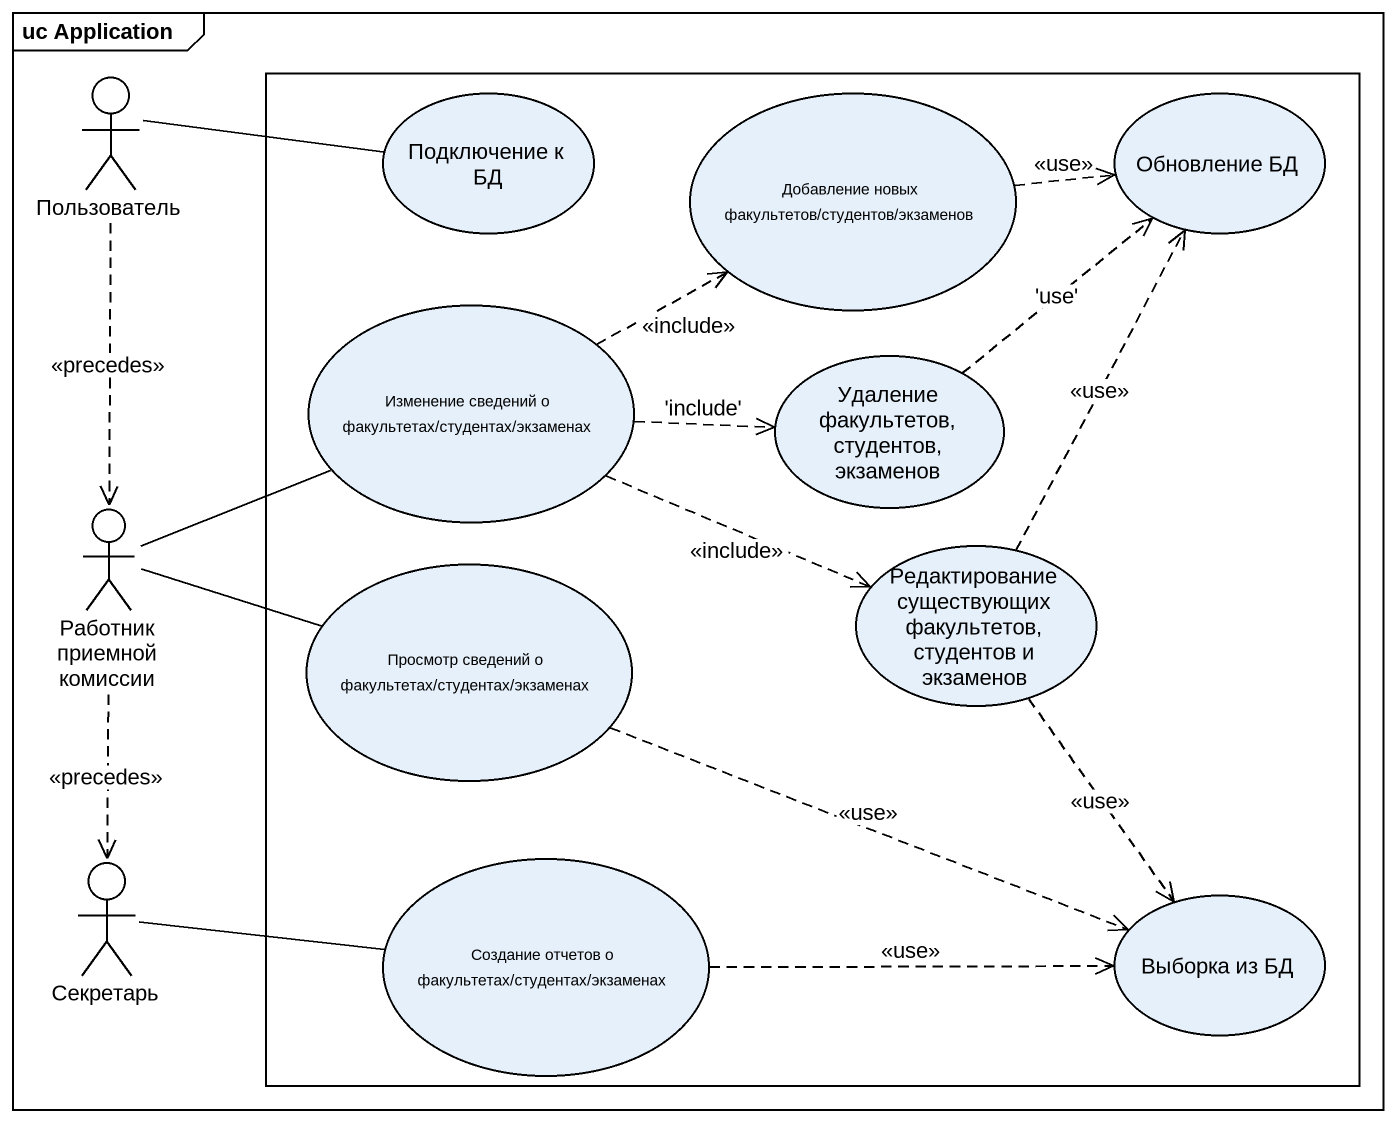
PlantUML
@startuml
mainframe uc Application
actor Пользователь
rectangle " " as rectangle1 {
  usecase "Подключение к БД" as Подключение_к_БД
  usecase "Добавление новых факультетов/студентов/экзаменов" as Добавление_новых
  usecase "Обновление БД" as Обновление_БД
  usecase "Изменение сведений о факультетах/студентах/экзаменах" as Изменение_сведений_о
  usecase "Удаление факультетов, студентов, экзаменов" as Удаление_факультетов
  usecase "Просмотр сведений о факультетах/студентах/экзаменах" as Просмотр_сведений_о
  usecase "Редактирование существующих факультетов, студентов и экзаменов" as Редактирование_существующих
  usecase "Создание отчетов о факультетах/студентах/экзаменах" as Создание_отчетов_о
  usecase "Выборка из БД" as Выборка_из_БД
}
actor "Работник приемной комиссии" as Работник_приемной_комиссии
actor Секретарь
Пользователь -right- Подключение_к_БД
Пользователь ..> Работник_приемной_комиссии : <<precedes>>
Добавление_новых .right.> Обновление_БД : <<use>>
Изменение_сведений_о .right.> Добавление_новых : <<include>>
Изменение_сведений_о .right.> Удаление_факультетов : 'include'
Изменение_сведений_о .right.> Редактирование_существующих : <<include>>
Удаление_факультетов .up.> Обновление_БД : 'use'
Работник_приемной_комиссии -right- Изменение_сведений_о
Работник_приемной_комиссии -right- Просмотр_сведений_о
Работник_приемной_комиссии ..> Секретарь : <<precedes>>
Просмотр_сведений_о .right.> Выборка_из_БД : <<use>>
Редактирование_существующих .up.> Обновление_БД : <<use>>
Редактирование_существующих ..> Выборка_из_БД : <<use>>
Секретарь -right- Создание_отчетов_о
Создание_отчетов_о .right.> Выборка_из_БД : <<use>>
@enduml
